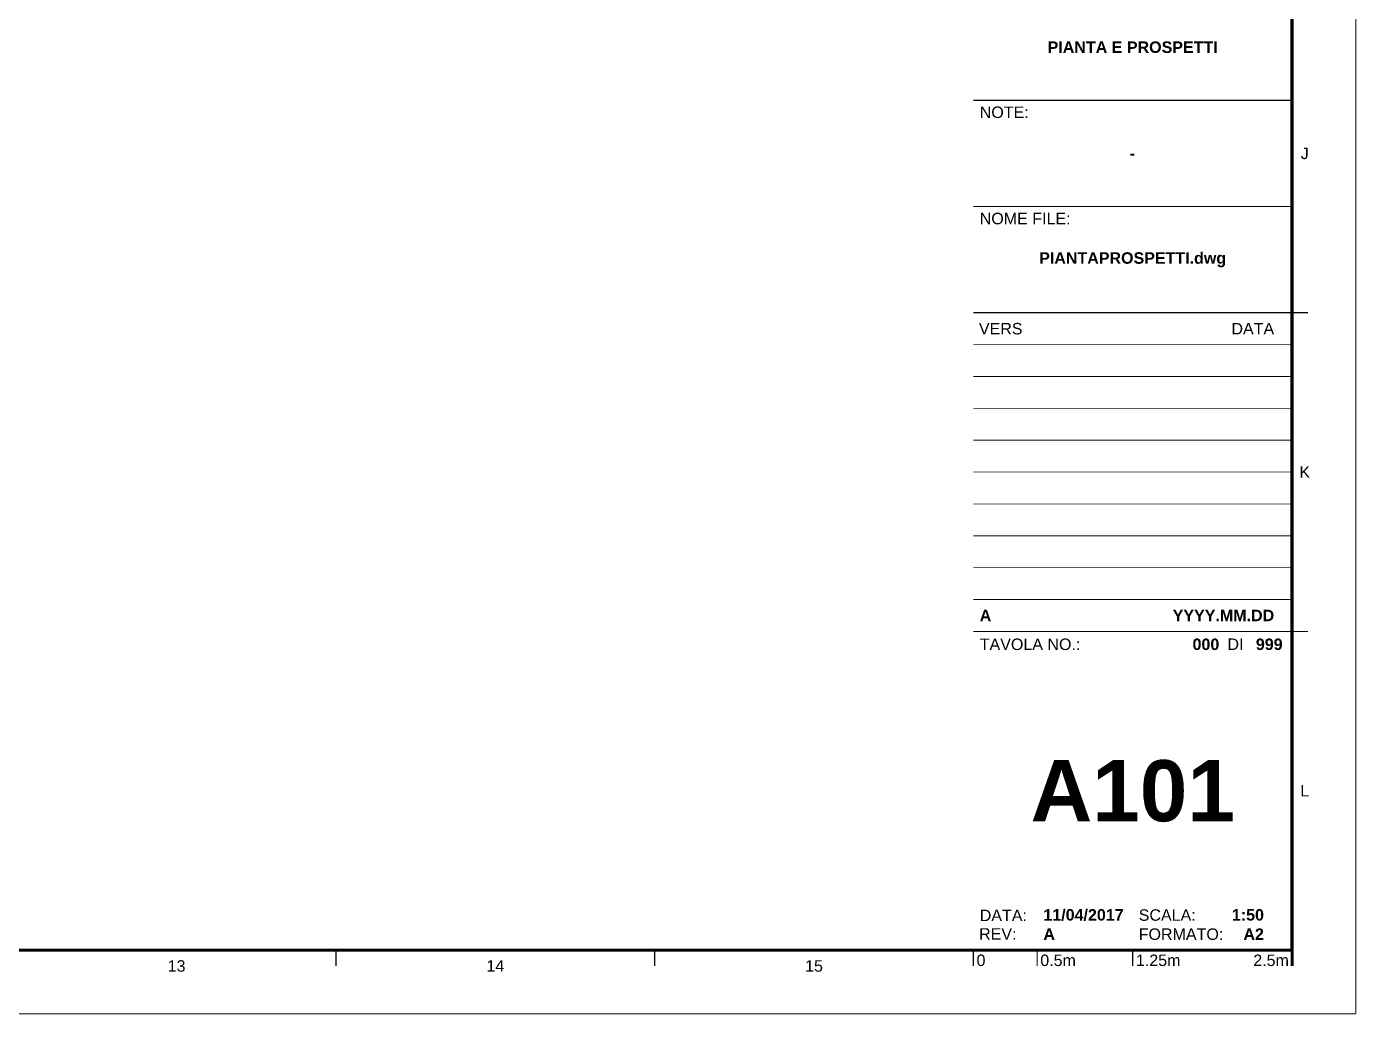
# Paper-space layout 'A000' of a CAD drawing. Header units: metres, sheet in millimetres. Extents: x -6 to 588, y -18 to 402.
# Drawn here: x 440.9 to 588.3, y -17.9 to 91.6 of the extents above; entities that cross this region are included whole.
import ezdxf
from ezdxf.enums import TextEntityAlignment as Align

# ---------------------------------------------------------------- set-up
doc = ezdxf.new("R2010")
doc.units = ezdxf.units.M
doc.header["$MEASUREMENT"] = 0
doc.layers.add('G-ANNO-NPLT', color=210, linetype='Continuous', plot=False)
doc.layers.add('G-ANNO-TEXT', color=3, linetype='Continuous')
doc.layers.add('G-ANNO-TTLB', color=3, linetype='Continuous')
doc.styles.add('ARIAL', font='arial.ttf')
doc.styles.add('ARIAL-BOLD', font='')
doc.styles.add('E-ARIAL', font='arial.ttf')
doc.styles.get('ARIAL-BOLD').set_extended_font_data('Arial', bold=True)

# ---------------------------------------------------------------- blocks, each defined once
blk = doc.blocks.new('A1_GRID_LAYOUT')
at = {"layer": 'G-ANNO-NPLT', "const_width": 0.18}
for points in [[(841, 0), (841, 594)], [(841, 0), (0, 0)]]:
    blk.add_lwpolyline(points, dxfattribs=at)
at = {"layer": 'G-ANNO-TTLB', "const_width": 0.5, "flags": 128}
blk.add_lwpolyline([(25, 584), (25, 10), (831, 10), (831, 584)], close=True, dxfattribs=at)
at = {"layer": 'G-ANNO-TTLB', "const_width": 0.18, "flags": 128}
for points in [[(833.5, 110), (831, 110)], [(833.5, 110), (831, 110)], [(833.5, 60), (831, 60)], [(833.5, 60), (831, 60)], [(681, 10), (681, 7.5)], [(731, 10), (731, 7.5)], [(781, 10), (781, 7.5)]]:
    blk.add_lwpolyline(points, dxfattribs=at)
at = {"layer": 'G-ANNO-TTLB', "const_width": 0.18}
blk.add_lwpolyline([(716.5, 10), (776.5, 10)], dxfattribs=at)
at = {"layer": 'G-ANNO-TEXT', "style": 'ARIAL'}
for s, p in [('J', (832.98, 135)), ('K', (832.98, 85)), ('L', (832.98, 35)), ('13', (656, 7.51)), ('14', (706, 7.51)), ('15', (756, 7.51))]:
    blk.add_text(s, height=1.8, dxfattribs=at).set_placement(p, align=Align.MIDDLE_CENTER)
blk = doc.blocks.new('BLOCK_TITLE')
at = {"layer": 'G-ANNO-TTLB'}
for points, const_width in [([(-50, 133.33), (0, 133.33)], 0.18), ([(-50, 116.67), (0, 116.67)], 0.18), ([(-50, 116.67), (0, 116.67)], 0.18), ([(-50, 100), (0, 100)], 0.18), ([(-50, 95), (0, 95)], 0.12), ([(-50, 90), (0, 90)], 0.12), ([(-50, 85), (0, 85)], 0.12), ([(-50, 80), (0, 80)], 0.12), ([(-50, 75), (0, 75)], 0.12), ([(-50, 70), (0, 70)], 0.12), ([(-50, 65), (0, 65)], 0.12), ([(-50, 60), (0, 60)], 0.12), ([(-50, 55), (0, 55)], 0.12), ([(-50, 50), (0, 50)], 0.18), ([(-50, 50), (0, 50)], 0.18)]:
    blk.add_lwpolyline(points, dxfattribs=dict(at, const_width=const_width))
at = {"layer": 'G-ANNO-TTLB', "const_width": 0.18, "flags": 128}
blk.add_lwpolyline([(2.5, 50), (0, 50)], dxfattribs=at)
blk.add_lwpolyline([(2.5, 50), (0, 50)], dxfattribs=at)
at = {"layer": 'G-ANNO-TEXT', "style": 'ARIAL'}
for s, p in [('NOTE:', (-49, 132.35)), ('NOME FILE:', (-49, 115.68)), ('TAVOLA NO.:', (-49, 48.88))]:
    blk.add_text(s, height=1.8, dxfattribs=at).set_placement(p, align=Align.TOP_LEFT)
for s, p in [('VERS', (-49.13, 97.5)), ('DI', (-10.14, 47.99)), ('DATA:', (-49, 5.44)), ('SCALA:', (-24.06, 5.5)), ('REV:', (-49.1, 2.54)), ('FORMATO:', (-24.06, 2.5))]:
    blk.add_text(s, height=1.8, dxfattribs=at).set_placement(p, align=Align.MIDDLE_LEFT)
at = {"layer": 'G-ANNO-TEXT'}
for s, style, p in [('DATA', 'ARIAL', (-2.81, 97.5)), ('A2', 'ARIAL-BOLD', (-4.42, 2.5))]:
    blk.add_text(s, height=1.8, dxfattribs=dict(at, style=style)).set_placement(p, align=Align.MIDDLE_RIGHT)
at = {"layer": 'G-ANNO-TEXT', "style": 'ARIAL-BOLD'}
for tag, p, height in [('PROJECT_TITLE_001', (-45.32, 222.27), 3.6), ('STUDENTS_001', (-31.83, 160.46), 1.8), ('STUDENTS_002', (-31.97, 157.43), 1.8), ('STUDENTS_003', (-31.98, 154.4), 1.8), ('DRAWING_TITLE_001', (-35.37, 141), 1.8), ('NOTES_001', (-25.48, 124.1), 1.8), ('FILENAME_001', (-39.68, 107.68), 1.8)]:
    blk.add_attdef(tag, p, '', height=height, dxfattribs=at)
at = {"layer": 'G-ANNO-TEXT', "style": 'ARIAL-BOLD', "flags": 2}
for tag, p in [('CLASS_001', (-38.72, 192.28)), ('CLASS_002', (-34.96, 189.25)), ('PROFESSOR_001', (-36.33, 174.1))]:
    blk.add_attdef(tag, p, '', height=1.8, dxfattribs=at)
at = {"layer": 'G-ANNO-TEXT', "style": 'ARIAL-BOLD'}
for tag, p in [('VERSION_9', (-49, 92.5)), ('VERSION_8', (-49, 87.5)), ('VERSION_7', (-49, 82.5)), ('VERSION_6', (-49, 77.5)), ('VERSION_5', (-49, 72.5)), ('VERSION_4', (-49, 67.5)), ('VERSION_3', (-49, 62.5)), ('VERSION_2', (-49, 57.5)), ('VERSION_1', (-49, 52.5)), ('SHEET_TOTAL', (-5.68, 47.98)), ('DATE', (-39.01, 5.53)), ('REV', (-39.01, 2.51))]:
    blk.add_attdef(tag, text='', height=1.8, dxfattribs=at).set_placement(p, align=Align.MIDDLE_LEFT)
for tag, p in [('DATA_9', (-2.81, 92.5)), ('DATA_8', (-2.81, 87.5)), ('DATA_7', (-2.81, 82.5)), ('DATA_6', (-2.81, 77.5)), ('DATA_5', (-2.81, 72.5)), ('DATA_4', (-2.81, 67.5)), ('DATA_3', (-2.81, 62.5)), ('DATA_2', (-2.81, 57.5)), ('DATA_1', (-2.81, 52.5)), ('SHEET_COPY', (-11.42, 47.98)), ('SCALE', (-4.42, 5.53))]:
    blk.add_attdef(tag, text='', height=1.8, dxfattribs=at).set_placement(p, align=Align.MIDDLE_RIGHT)
blk.add_attdef('SHEET', text='', height=9.6, dxfattribs=at).set_placement((-25, 25), align=Align.MIDDLE_CENTER)
blk = doc.blocks.new('*U6')
at = {"layer": 'G-ANNO-TTLB', "const_width": 0.18}
for points in [[(0, -2.5), (0, 0)], [(10, 0), (10, -2.5)], [(25, 0), (25, -2.5)]]:
    blk.add_lwpolyline(points, dxfattribs=at)
at = {"layer": 'G-ANNO-TTLB'}
blk.add_lwpolyline([(50, 0, 0.48, 0.48, 0), (50, -2.5, 0.48, 0.48, 0)], format="xyseb", dxfattribs=at)
at = {"layer": 'G-ANNO-TEXT', "style": 'E-ARIAL'}
blk.add_text('0', height=1.8, dxfattribs=at).set_placement((1.2, -0.7), align=Align.TOP_CENTER)
for s, p in [('0.5m', (10.5, -2.5)), ('1.25m', (25.5, -2.5))]:
    blk.add_text(s, height=1.8, dxfattribs=at).set_placement(p)
blk.add_text('2.5m', height=1.8, dxfattribs=at).set_placement((49.5, -2.5), align=Align.RIGHT)

psp = doc.layouts.new('A000')

# ---------------------------------------------------------------- block references
ref = psp.add_blockref('BLOCK_TITLE', (581.143, -10.73), dxfattribs=dict(xscale=0.7063020214030911, yscale=0.7063020214030911, zscale=0.7063020214030911))
ref.add_attrib('SHEET_COPY', '000', dxfattribs={"layer": 'G-ANNO-TEXT', "height": 1.2713, "style": 'ARIAL-BOLD'}).set_placement((573.075, 23.159), align=Align.MIDDLE_RIGHT)
ref.add_attrib('SHEET_TOTAL', '999', dxfattribs={"layer": 'G-ANNO-TEXT', "height": 1.2713, "style": 'ARIAL-BOLD'}).set_placement((577.131, 23.159), align=Align.MIDDLE_LEFT)
ref.add_attrib('SCALE', '1:50', dxfattribs={"layer": 'G-ANNO-TEXT', "height": 1.2713, "style": 'ARIAL-BOLD'}).set_placement((578.024, -6.824), align=Align.MIDDLE_RIGHT)
ref.add_attrib('REV', 'A', dxfattribs={"layer": 'G-ANNO-TEXT', "height": 1.271, "style": 'ARIAL-BOLD'}).set_placement((553.587, -8.96), align=Align.MIDDLE_LEFT)
ref.add_attrib('DATE', '11/04/2017', dxfattribs={"layer": 'G-ANNO-TEXT', "height": 1.2713, "style": 'ARIAL-BOLD'}).set_placement((553.587, -6.824), align=Align.MIDDLE_LEFT)
ref.add_attrib('SHEET', 'A101', dxfattribs={"layer": 'G-ANNO-TEXT', "height": 6.7805, "style": 'ARIAL-BOLD'}).set_placement((563.486, 6.928), align=Align.MIDDLE_CENTER)
ref.add_attrib('DATA_1', 'YYYY.MM.DD', dxfattribs={"layer": 'G-ANNO-TEXT', "height": 1.2713, "style": 'ARIAL-BOLD'}).set_placement((579.161, 26.351), align=Align.MIDDLE_RIGHT)
ref.add_attrib('VERSION_1', 'A', dxfattribs={"layer": 'G-ANNO-TEXT', "height": 1.271, "style": 'ARIAL-BOLD'}).set_placement((546.535, 26.351), align=Align.MIDDLE_LEFT)
ref.add_attrib('FILENAME_001', 'PIANTAPROSPETTI.dwg', (553.117, 65.327), dxfattribs={"layer": 'G-ANNO-TEXT', "height": 1.27134, "style": 'ARIAL-BOLD'})
ref.add_attrib('NOTES_001', '-', (563.147, 76.922), dxfattribs={"layer": 'G-ANNO-TEXT', "height": 1.271, "style": 'ARIAL-BOLD'})
ref.add_attrib('DRAWING_TITLE_001', 'PIANTA E PROSPETTI', (554.055, 88.694), dxfattribs={"layer": 'G-ANNO-TEXT', "height": 1.27134, "style": 'ARIAL-BOLD'})
at = {"xscale": 0.7063020214030911, "yscale": 0.7063020214030911, "zscale": 0.7063020214030911}
psp.add_blockref('*U6', (545.828, -10.73), dxfattribs=at)

# ---------------------------------------------------------------- next in the draw order: block references
psp.add_blockref('A1_GRID_LAYOUT', (-5.794, -17.793), dxfattribs=at)

doc.saveas('drawing.dxf')
